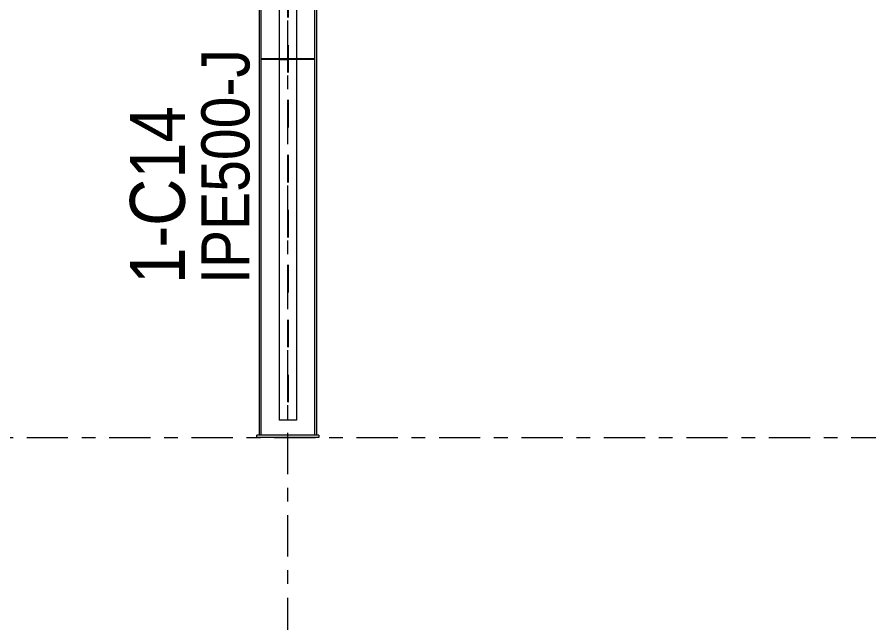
# Model space of a CAD drawing. Header units: millimetres. Extents: x -49 to 773, y -79 to 495.
# Drawn here: x 122 to 184, y 3.2 to 47.3 of the extents above; entities that cross this region are included whole.
import ezdxf

# ---------------------------------------------------------------- set-up
doc = ezdxf.new("R2010")
doc.units = ezdxf.units.MM
for name, pattern in [('XKITLINE00', [0]), ('XKITLINE02', [4, 2, -2]), ('XKITLINE03', [6, 3, -1, 1, -1])]:
    doc.linetypes.add(name, pattern=pattern)
for name, color, linetype, lineweight in [('Part', 2, 'Continuous', 0), ('PartMark', 7, 'Continuous', 0), ('S-grid', 1, 'Continuous', 0)]:
    doc.layers.add(name, color=color, linetype=linetype, lineweight=lineweight)
doc.styles.add('ARIAL', font='ARIAL.TTF')

# ---------------------------------------------------------------- blocks, each defined once
blk = doc.blocks.new('*A400')
at = {"layer": 'S-grid', "color": 1, "linetype": 'XKITLINE03', "lineweight": 0}
blk.add_line((56.675, 16.667), (568.216, 16.667), dxfattribs=at)
blk = doc.blocks.new('*A450')
at = {"layer": 'S-grid', "color": 1, "linetype": 'XKITLINE03', "lineweight": 0}
blk.add_line((141.667, -10), (141.667, 140.208), dxfattribs=at)
blk = doc.blocks.new('*A560')
at = {"layer": 'Part', "color": 2, "linetype": 'XKITLINE00', "lineweight": 0}
for p, q in [((139.583, 91.452), (139.583, 16.833)), ((139.717, 91.359), (139.717, 88.344)), ((139.717, 88.26), (139.717, 16.833)), ((143.617, 88.633), (143.617, 88.344)), ((143.617, 88.26), (143.617, 82.542)), ((143.75, 88.54), (143.75, 82.542)), ((143.617, 82.208), (143.617, 16.833)), ((143.75, 82.208), (143.75, 16.833))]:
    blk.add_line(p, q, dxfattribs=at)
at = {"layer": 'Part', "color": 7, "linetype": 'XKITLINE02', "lineweight": 0}
for p, q in [((143.75, 88.54), (139.583, 91.452)), ((139.717, 88.344), (139.717, 88.26)), ((143.617, 88.344), (143.617, 88.26)), ((143.617, 82.542), (143.617, 82.208)), ((143.75, 82.542), (143.75, 82.208)), ((143.75, 16.833), (139.583, 16.833))]:
    blk.add_line(p, q, dxfattribs=at)
blk = doc.blocks.new('*A561')
at = {"layer": 'Part', "color": 7, "linetype": 'XKITLINE02', "lineweight": 0}
for p, q in [((141.042, 49.385), (141.042, 53.219)), ((141.042, 53.219), (142.292, 53.219)), ((141.64, 53.219), (141.64, 17.917)), ((141.694, 53.219), (141.694, 17.917)), ((142.292, 53.219), (142.292, 49.385))]:
    blk.add_line(p, q, dxfattribs=at)
at = {"layer": 'Part', "color": 2, "linetype": 'XKITLINE00', "lineweight": 0}
for p, q in [((141.042, 49.385), (141.042, 17.917)), ((142.292, 49.385), (142.292, 17.917)), ((142.292, 17.917), (141.042, 17.917))]:
    blk.add_line(p, q, dxfattribs=at)
blk = doc.blocks.new('*A598')
at = {"layer": 'Part', "color": 2, "linetype": 'XKITLINE00', "lineweight": 0}
for p, q in [((143.917, 16.833), (139.417, 16.833)), ((139.417, 16.667), (139.417, 16.833)), ((143.917, 16.833), (143.917, 16.667)), ((143.917, 16.667), (139.417, 16.667))]:
    blk.add_line(p, q, dxfattribs=at)
blk = doc.blocks.new('*A599')
at = {"layer": 'Part', "color": 7, "linetype": 'XKITLINE02', "lineweight": 0}
for p, q in [((141.694, 44.219), (141.694, 44.152)), ((142.292, 44.219), (141.694, 44.219)), ((142.292, 44.152), (141.694, 44.152)), ((141.819, 44.219), (141.819, 44.152)), ((142.292, 44.152), (142.292, 44.219)), ((142.308, 44.152), (142.308, 44.219)), ((142.433, 44.152), (142.433, 44.219))]:
    blk.add_line(p, q, dxfattribs=at)
at = {"layer": 'Part', "color": 2, "linetype": 'XKITLINE00', "lineweight": 0}
for p, q in [((143.6, 44.219), (142.292, 44.219)), ((143.6, 44.152), (142.292, 44.152)), ((143.6, 44.219), (143.6, 44.152))]:
    blk.add_line(p, q, dxfattribs=at)
blk = doc.blocks.new('*A600')
at = {"layer": 'Part', "color": 2, "linetype": 'XKITLINE00', "lineweight": 0}
for p, q in [((141.042, 44.219), (139.733, 44.219)), ((139.733, 44.152), (139.733, 44.219)), ((141.042, 44.152), (139.733, 44.152))]:
    blk.add_line(p, q, dxfattribs=at)
at = {"layer": 'Part', "color": 7, "linetype": 'XKITLINE02', "lineweight": 0}
for p, q in [((140.9, 44.152), (140.9, 44.219)), ((141.025, 44.152), (141.025, 44.219)), ((141.64, 44.219), (141.042, 44.219)), ((141.042, 44.219), (141.042, 44.152)), ((141.042, 44.152), (141.64, 44.152)), ((141.515, 44.219), (141.515, 44.152)), ((141.64, 44.152), (141.64, 44.219))]:
    blk.add_line(p, q, dxfattribs=at)
blk = doc.blocks.new('*A1940')
at = {"layer": 'PartMark', "color": 7, "style": 'ARIAL', "width": 0.85}
blk.add_text('IPE500-J', height=3.5, rotation=90.00021, dxfattribs=at).set_placement((138.883, 27.833))
at = {"layer": 'PartMark', "color": 3, "style": 'ARIAL', "width": 0.85}
blk.add_text('1-C14', height=4, rotation=90.00021, dxfattribs=at).set_placement((134.183, 27.833))

msp = doc.modelspace()

# ---------------------------------------------------------------- block references
at = {"lineweight": 0}
for name in ['*A450', '*A560', '*A561', '*A1940', '*A600', '*A599', '*A400', '*A598']:
    msp.add_blockref(name, (0, 0), dxfattribs=at)

doc.saveas('drawing.dxf')
